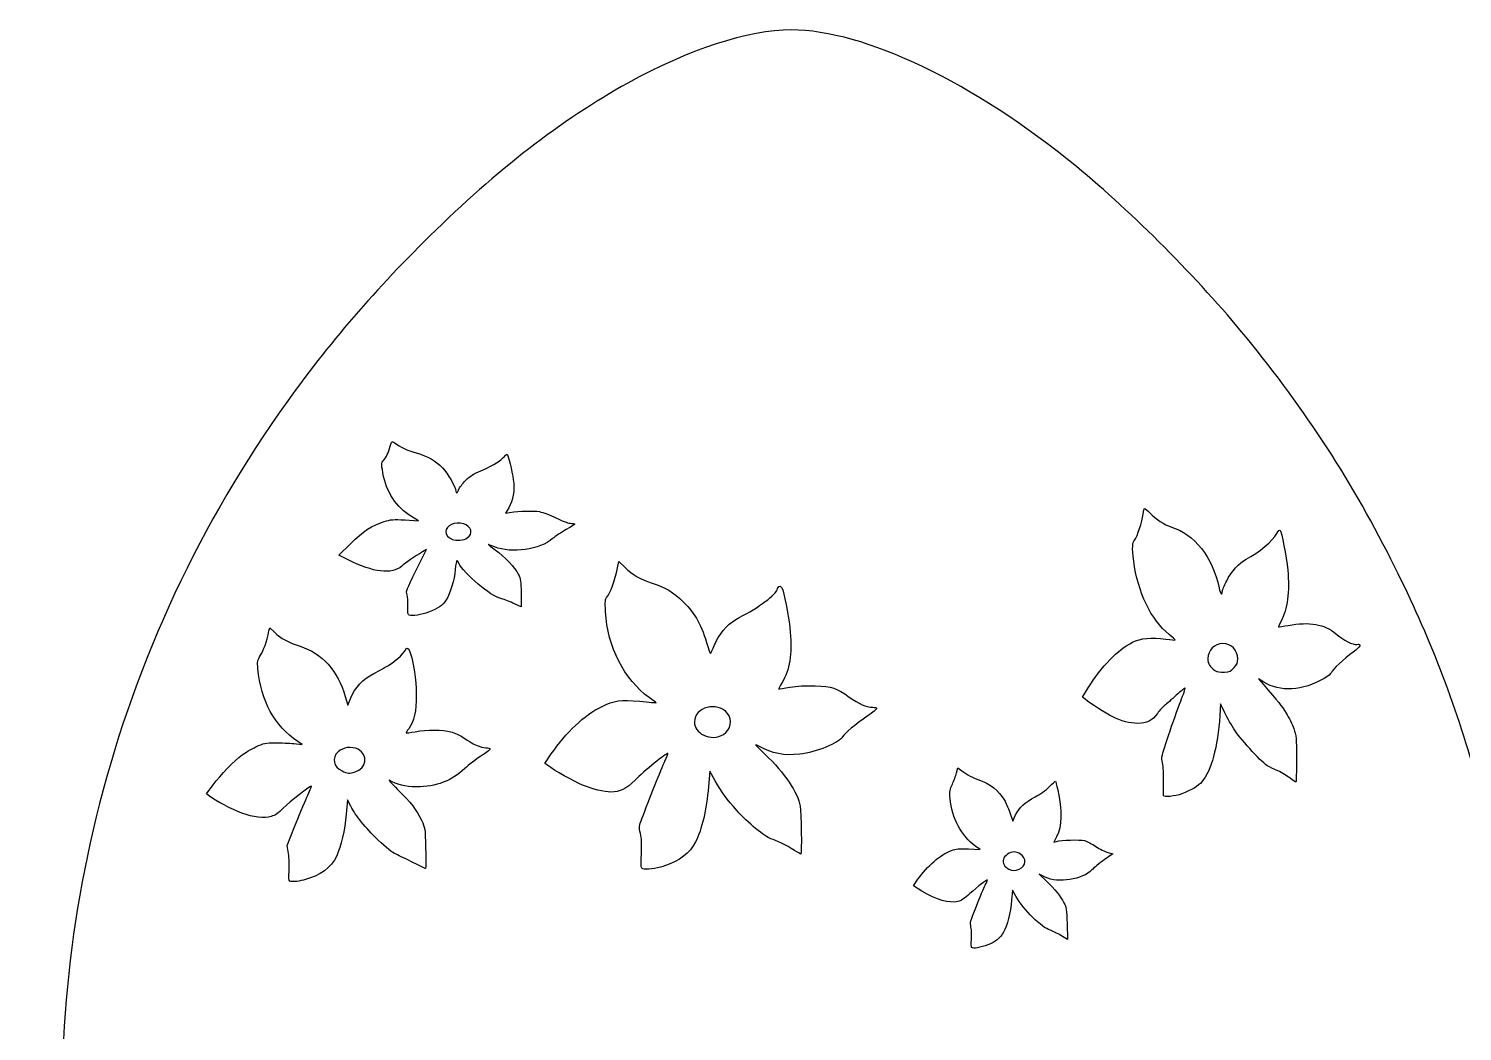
# Model space of a CAD drawing. Header units: centimetres. Extents: x -43.1 to 25.4, y -19.9 to 28.
# Drawn here: x -43.1 to -8.86, y 4.06 to 28.01 of the extents above; entities that cross this region are included whole.
import ezdxf

# ---------------------------------------------------------------- set-up
doc = ezdxf.new("R2010")
doc.units = ezdxf.units.CM
doc.header["$MEASUREMENT"] = 0
doc.layers.add('Layer 1', color=7, linetype='Continuous')

msp = doc.modelspace()

# ---------------------------------------------------------------- linework, layer by layer
at = {"layer": 'Layer 1'}
for points, knots in [([(7.08911, -19.66705), (2.8457, -19.42613), (-0.95817, -17.45584), (-3.9761, -13.93558), (-3.9761, -13.93558), (-5.92387, -11.6636), (-7.50894, -8.63898), (-8.43037, -5.43601), (-8.43037, -5.43601), (-8.43037, -5.43601), (-8.48713, -5.23872), (-8.48713, -5.23872), (-8.48713, -5.23872), (-8.48713, -5.23872), (-8.61523, -5.66091), (-8.61523, -5.66091), (-8.61523, -5.66091), (-10.51539, -11.92324), (-14.44688, -16.63061), (-19.4185, -18.59619), (-19.4185, -18.59619), (-21.88584, -19.57168), (-24.53522, -19.86531), (-27.19341, -19.4579), (-27.19341, -19.4579), (-32.20729, -18.68942), (-36.59429, -15.29874), (-39.36333, -10.05185), (-39.36333, -10.05185), (-42.32436, -4.44115), (-43.10168, 2.59199), (-41.48923, 9.18335), (-41.48923, 9.18335), (-40.64339, 12.64098), (-39.14508, 15.94975), (-37.11976, 18.83258), (-37.11976, 18.83258), (-36.03266, 20.37995), (-34.94819, 21.65422), (-33.52098, 23.0612), (-33.52098, 23.0612), (-31.91789, 24.64156), (-30.39654, 25.81563), (-28.79115, 26.71136), (-28.79115, 26.71136), (-27.35702, 27.51153), (-25.91154, 27.982), (-24.88721, 27.982), (-24.88721, 27.982), (-23.14766, 27.982), (-20.50739, 26.7162), (-18.0764, 24.71677), (-18.0764, 24.71677), (-16.73052, 23.6098), (-15.17306, 22.04372), (-14.02367, 20.64155), (-14.02367, 20.64155), (-12.60132, 18.90643), (-11.47307, 17.16282), (-10.47001, 15.14971), (-10.47001, 15.14971), (-9.64456, 13.49305), (-9.04891, 11.95337), (-8.5201, 10.1094), (-8.5201, 10.1094), (-8.49506, 10.02208), (-8.47038, 9.96255), (-8.46525, 9.9771), (-8.46525, 9.9771), (-8.46013, 9.99166), (-8.40777, 10.17025), (-8.34889, 10.37398), (-8.34889, 10.37398), (-7.50468, 13.29512), (-6.07832, 16.26467), (-4.31143, 18.77966), (-4.31143, 18.77966), (-3.22433, 20.32703), (-2.13986, 21.60131), (-0.71265, 23.00828), (-0.71265, 23.00828), (1.40369, 25.09461), (3.48643, 26.55541), (5.50161, 27.36687), (5.50161, 27.36687), (6.68699, 27.84418), (7.65037, 28.01166), (8.50123, 27.88832), (8.50123, 27.88832), (10.08163, 27.65924), (11.99608, 26.73765), (13.971, 25.25527), (13.971, 25.25527), (14.89031, 24.56523), (15.63141, 23.92147), (16.55774, 23.00828), (16.55774, 23.00828), (19.04442, 20.55685), (20.84745, 18.08916), (22.33828, 15.09679), (22.33828, 15.09679), (24.08692, 11.58697), (25.04676, 7.9764), (25.31003, 3.91815), (25.31003, 3.91815), (25.38038, 2.83367), (25.34795, 0.94621), (25.23797, -0.2755), (25.23797, -0.2755), (24.65365, -6.76623), (21.86883, -12.571), (17.6487, -16.0948), (17.6487, -16.0948), (14.60683, -18.63478), (10.9136, -19.88417), (7.08911, -19.66705)], [0, 0, 0, 0, 0.03333333, 0.03333333, 0.03333333, 0.03333333, 0.06666667, 0.06666667, 0.06666667, 0.06666667, 0.1, 0.1, 0.1, 0.1, 0.13333333, 0.13333333, 0.13333333, 0.13333333, 0.16666667, 0.16666667, 0.16666667, 0.16666667, 0.2, 0.2, 0.2, 0.2, 0.23333333, 0.23333333, 0.23333333, 0.23333333, 0.26666667, 0.26666667, 0.26666667, 0.26666667, 0.3, 0.3, 0.3, 0.3, 0.33333333, 0.33333333, 0.33333333, 0.33333333, 0.36666667, 0.36666667, 0.36666667, 0.36666667, 0.4, 0.4, 0.4, 0.4, 0.43333333, 0.43333333, 0.43333333, 0.43333333, 0.46666667, 0.46666667, 0.46666667, 0.46666667, 0.5, 0.5, 0.5, 0.5, 0.53333333, 0.53333333, 0.53333333, 0.53333333, 0.56666667, 0.56666667, 0.56666667, 0.56666667, 0.6, 0.6, 0.6, 0.6, 0.63333333, 0.63333333, 0.63333333, 0.63333333, 0.66666667, 0.66666667, 0.66666667, 0.66666667, 0.7, 0.7, 0.7, 0.7, 0.73333333, 0.73333333, 0.73333333, 0.73333333, 0.76666667, 0.76666667, 0.76666667, 0.76666667, 0.8, 0.8, 0.8, 0.8, 0.83333333, 0.83333333, 0.83333333, 0.83333333, 0.86666667, 0.86666667, 0.86666667, 0.86666667, 0.9, 0.9, 0.9, 0.9, 0.93333333, 0.93333333, 0.93333333, 0.93333333, 1, 1, 1, 1]), ([(-33.54844, 14.07619), (-33.32933, 14.15572), (-33.21529, 14.23508), (-33.12898, 14.36811), (-33.12898, 14.36811), (-33.03082, 14.51939), (-32.93355, 14.84686), (-32.91277, 15.09598), (-32.91277, 15.09598), (-32.90303, 15.21285), (-32.88677, 15.30846), (-32.87665, 15.30846), (-32.87665, 15.30846), (-32.86652, 15.30846), (-32.84562, 15.28167), (-32.8302, 15.24893), (-32.8302, 15.24893), (-32.71385, 15.00193), (-32.05126, 14.44285), (-31.82395, 14.39988), (-31.82395, 14.39988), (-31.77637, 14.39089), (-31.64837, 14.34238), (-31.53953, 14.29209), (-31.53953, 14.29209), (-31.53953, 14.29209), (-31.34162, 14.20065), (-31.34162, 14.20065), (-31.34162, 14.20065), (-31.34162, 14.20065), (-31.34162, 14.52446), (-31.34162, 14.52446), (-31.34162, 14.52446), (-31.34162, 14.81789), (-31.34791, 14.86089), (-31.40859, 14.98266), (-31.40859, 14.98266), (-31.48538, 15.13676), (-31.73201, 15.39649), (-31.96339, 15.56694), (-31.96339, 15.56694), (-32.0507, 15.63125), (-32.12613, 15.68773), (-32.13099, 15.69243), (-32.13099, 15.69243), (-32.13587, 15.69714), (-32.06546, 15.67094), (-31.97454, 15.63422), (-31.97454, 15.63422), (-31.56796, 15.46999), (-30.88893, 15.56688), (-30.58748, 15.83213), (-30.58748, 15.83213), (-30.52616, 15.88609), (-30.37959, 15.98334), (-30.26175, 16.04826), (-30.26175, 16.04826), (-30.14392, 16.11318), (-30.05361, 16.17239), (-30.06106, 16.17984), (-30.06106, 16.17984), (-30.0685, 16.18729), (-30.11858, 16.19603), (-30.17233, 16.19926), (-30.17233, 16.19926), (-30.22608, 16.2025), (-30.37721, 16.25954), (-30.50818, 16.32603), (-30.50818, 16.32603), (-30.63915, 16.39251), (-30.81775, 16.45992), (-30.90506, 16.47583), (-30.90506, 16.47583), (-31.05243, 16.50268), (-31.36146, 16.49338), (-31.61394, 16.4545), (-31.61394, 16.4545), (-31.61394, 16.4545), (-31.71428, 16.43905), (-31.71428, 16.43905), (-31.71428, 16.43905), (-31.71428, 16.43905), (-31.63475, 16.56828), (-31.63475, 16.56828), (-31.63475, 16.56828), (-31.52935, 16.73956), (-31.49056, 16.98373), (-31.52731, 17.24453), (-31.52731, 17.24453), (-31.55493, 17.44047), (-31.65546, 17.84846), (-31.67613, 17.84846), (-31.67613, 17.84846), (-31.6823, 17.84846), (-31.72692, 17.80888), (-31.77529, 17.76051), (-31.77529, 17.76051), (-31.87716, 17.65864), (-32.06328, 17.55124), (-32.35467, 17.42617), (-32.35467, 17.42617), (-32.51438, 17.35762), (-32.59027, 17.3054), (-32.69205, 17.19404), (-32.69205, 17.19404), (-32.76428, 17.11501), (-32.8306, 17.02157), (-32.83943, 16.98638), (-32.83943, 16.98638), (-32.85757, 16.91411), (-32.90266, 16.89953), (-32.90266, 16.96594), (-32.90266, 16.96594), (-32.90266, 17.06245), (-33.09076, 17.39441), (-33.2196, 17.5253), (-33.2196, 17.5253), (-33.39781, 17.70635), (-33.54913, 17.79138), (-33.84636, 17.87751), (-33.84636, 17.87751), (-34.0682, 17.9418), (-34.20962, 18.00873), (-34.37406, 18.12727), (-34.37406, 18.12727), (-34.42797, 18.16614), (-34.43112, 18.16314), (-34.46416, 18.04108), (-34.46416, 18.04108), (-34.50666, 17.88409), (-34.55981, 17.77328), (-34.62883, 17.69774), (-34.62883, 17.69774), (-34.68027, 17.64144), (-34.68068, 17.6322), (-34.64194, 17.40243), (-34.64194, 17.40243), (-34.56616, 16.95299), (-34.31639, 16.57232), (-33.95755, 16.35938), (-33.95755, 16.35938), (-33.95755, 16.35938), (-33.78902, 16.25937), (-33.78902, 16.25937), (-33.78902, 16.25937), (-33.78902, 16.25937), (-34.10927, 16.27715), (-34.10927, 16.27715), (-34.10927, 16.27715), (-34.39163, 16.29282), (-34.4511, 16.28832), (-34.61197, 16.2391), (-34.61197, 16.2391), (-34.89529, 16.15243), (-35.11036, 16.01077), (-35.4162, 15.70939), (-35.4162, 15.70939), (-35.4162, 15.70939), (-35.69402, 15.43563), (-35.69402, 15.43563), (-35.69402, 15.43563), (-35.69402, 15.43563), (-35.46912, 15.32261), (-35.46912, 15.32261), (-35.46912, 15.32261), (-34.87243, 15.02275), (-34.42679, 14.9705), (-34.19216, 15.17289), (-34.19216, 15.17289), (-34.10695, 15.24639), (-33.87633, 15.40463), (-33.69278, 15.51553), (-33.69278, 15.51553), (-33.69278, 15.51553), (-33.59654, 15.57368), (-33.59654, 15.57368), (-33.59654, 15.57368), (-33.59654, 15.57368), (-33.84534, 15.07583), (-33.84534, 15.07583), (-33.84534, 15.07583), (-34.07938, 14.60754), (-34.09239, 14.57293), (-34.06441, 14.49267), (-34.06441, 14.49267), (-34.04805, 14.44575), (-34.03914, 14.31874), (-34.04461, 14.21043), (-34.04461, 14.21043), (-34.05264, 14.05139), (-34.04683, 14.01118), (-34.01439, 14.00135), (-34.01439, 14.00135), (-33.93966, 13.97871), (-33.71963, 14.01405), (-33.54844, 14.07619)], [0, 0, 0, 0, 0.02, 0.02, 0.02, 0.02, 0.04, 0.04, 0.04, 0.04, 0.06, 0.06, 0.06, 0.06, 0.08, 0.08, 0.08, 0.08, 0.1, 0.1, 0.1, 0.1, 0.12, 0.12, 0.12, 0.12, 0.14, 0.14, 0.14, 0.14, 0.16, 0.16, 0.16, 0.16, 0.18, 0.18, 0.18, 0.18, 0.2, 0.2, 0.2, 0.2, 0.22, 0.22, 0.22, 0.22, 0.24, 0.24, 0.24, 0.24, 0.26, 0.26, 0.26, 0.26, 0.28, 0.28, 0.28, 0.28, 0.3, 0.3, 0.3, 0.3, 0.32, 0.32, 0.32, 0.32, 0.34, 0.34, 0.34, 0.34, 0.36, 0.36, 0.36, 0.36, 0.38, 0.38, 0.38, 0.38, 0.4, 0.4, 0.4, 0.4, 0.42, 0.42, 0.42, 0.42, 0.44, 0.44, 0.44, 0.44, 0.46, 0.46, 0.46, 0.46, 0.48, 0.48, 0.48, 0.48, 0.5, 0.5, 0.5, 0.5, 0.52, 0.52, 0.52, 0.52, 0.54, 0.54, 0.54, 0.54, 0.56, 0.56, 0.56, 0.56, 0.58, 0.58, 0.58, 0.58, 0.6, 0.6, 0.6, 0.6, 0.62, 0.62, 0.62, 0.62, 0.64, 0.64, 0.64, 0.64, 0.66, 0.66, 0.66, 0.66, 0.68, 0.68, 0.68, 0.68, 0.7, 0.7, 0.7, 0.7, 0.72, 0.72, 0.72, 0.72, 0.74, 0.74, 0.74, 0.74, 0.76, 0.76, 0.76, 0.76, 0.78, 0.78, 0.78, 0.78, 0.8, 0.8, 0.8, 0.8, 0.82, 0.82, 0.82, 0.82, 0.84, 0.84, 0.84, 0.84, 0.86, 0.86, 0.86, 0.86, 0.88, 0.88, 0.88, 0.88, 0.9, 0.9, 0.9, 0.9, 0.92, 0.92, 0.92, 0.92, 0.94, 0.94, 0.94, 0.94, 0.96, 0.96, 0.96, 0.96, 1, 1, 1, 1]), ([(-15.56017, 9.73767), (-15.33382, 9.82286), (-15.16598, 9.92298), (-15.08183, 10.02298), (-15.08183, 10.02298), (-14.85576, 10.29165), (-14.70486, 10.84733), (-14.65243, 11.60429), (-14.65243, 11.60429), (-14.65243, 11.60429), (-14.63318, 11.8821), (-14.63318, 11.8821), (-14.63318, 11.8821), (-14.63318, 11.8821), (-14.53244, 11.67109), (-14.53244, 11.67109), (-14.53244, 11.67109), (-14.47703, 11.55503), (-14.36598, 11.36132), (-14.28566, 11.24061), (-14.28566, 11.24061), (-14.13202, 11.0097), (-13.61093, 10.44619), (-13.50479, 10.39617), (-13.50479, 10.39617), (-13.47056, 10.38004), (-13.36426, 10.33003), (-13.26856, 10.28503), (-13.26856, 10.28503), (-13.17287, 10.24003), (-13.03964, 10.16127), (-12.9725, 10.11), (-12.9725, 10.11), (-12.90535, 10.05874), (-12.84375, 10.01679), (-12.83561, 10.01679), (-12.83561, 10.01679), (-12.82746, 10.01679), (-12.82104, 10.26385), (-12.82135, 10.5658), (-12.82135, 10.5658), (-12.82187, 11.07633), (-12.82634, 11.12738), (-12.88517, 11.29407), (-12.88517, 11.29407), (-12.91997, 11.39267), (-13.00207, 11.55935), (-13.06762, 11.66449), (-13.06762, 11.66449), (-13.17536, 11.83729), (-13.25491, 11.93699), (-13.61762, 12.35383), (-13.61762, 12.35383), (-13.61762, 12.35383), (-13.7288, 12.48159), (-13.7288, 12.48159), (-13.7288, 12.48159), (-13.7288, 12.48159), (-13.60457, 12.40281), (-13.60457, 12.40281), (-13.60457, 12.40281), (-13.22335, 12.16105), (-12.66609, 12.19574), (-12.15925, 12.49279), (-12.15925, 12.49279), (-12.07385, 12.54284), (-11.99673, 12.60661), (-11.98788, 12.6345), (-11.98788, 12.6345), (-11.96725, 12.69949), (-11.6928, 12.95637), (-11.46635, 13.12264), (-11.46635, 13.12264), (-11.29159, 13.25096), (-11.2551, 13.32775), (-11.38024, 13.30383), (-11.38024, 13.30383), (-11.46781, 13.28709), (-11.69666, 13.4059), (-11.88725, 13.56707), (-11.88725, 13.56707), (-12.15252, 13.79137), (-12.50965, 13.85231), (-13.01923, 13.76024), (-13.01923, 13.76024), (-13.13564, 13.73921), (-13.23868, 13.72177), (-13.24819, 13.72148), (-13.24819, 13.72148), (-13.25771, 13.72119), (-13.23145, 13.7838), (-13.18985, 13.86061), (-13.18985, 13.86061), (-13.03489, 14.14672), (-12.98056, 14.56329), (-13.03141, 15.07546), (-13.03141, 15.07546), (-13.066, 15.42387), (-13.17421, 15.98996), (-13.21378, 16.02954), (-13.21378, 16.02954), (-13.23088, 16.04663), (-13.2579, 16.02018), (-13.29239, 15.95257), (-13.29239, 15.95257), (-13.37956, 15.7817), (-13.71818, 15.49875), (-14.02464, 15.3407), (-14.02464, 15.3407), (-14.19455, 15.25307), (-14.37361, 15.05373), (-14.48837, 14.82444), (-14.48837, 14.82444), (-14.54619, 14.70893), (-14.5935, 14.59268), (-14.5935, 14.56612), (-14.5935, 14.56612), (-14.5935, 14.45211), (-14.63911, 14.50415), (-14.66992, 14.65331), (-14.66992, 14.65331), (-14.82154, 15.38737), (-15.26034, 15.94454), (-15.81934, 16.11277), (-15.81934, 16.11277), (-15.96423, 16.15637), (-16.1868, 16.30234), (-16.32527, 16.44457), (-16.32527, 16.44457), (-16.3828, 16.50366), (-16.43782, 16.552), (-16.44754, 16.552), (-16.44754, 16.552), (-16.45726, 16.552), (-16.47327, 16.49129), (-16.48312, 16.41709), (-16.48312, 16.41709), (-16.50822, 16.22789), (-16.62073, 15.88401), (-16.68375, 15.8039), (-16.68375, 15.8039), (-16.74481, 15.72627), (-16.74901, 15.63604), (-16.70741, 15.29523), (-16.70741, 15.29523), (-16.6176, 14.5595), (-16.2942, 13.88713), (-15.86488, 13.54359), (-15.86488, 13.54359), (-15.77853, 13.47449), (-15.71116, 13.41469), (-15.71516, 13.41069), (-15.71516, 13.41069), (-15.71916, 13.40668), (-15.82154, 13.41675), (-15.94267, 13.43305), (-15.94267, 13.43305), (-16.28704, 13.47939), (-16.54208, 13.45487), (-16.74152, 13.35624), (-16.74152, 13.35624), (-17.07987, 13.18892), (-17.4834, 12.77226), (-17.7954, 12.26808), (-17.7954, 12.26808), (-17.7954, 12.26808), (-17.93313, 12.04552), (-17.93313, 12.04552), (-17.93313, 12.04552), (-17.93313, 12.04552), (-17.87066, 11.99619), (-17.87066, 11.99619), (-17.87066, 11.99619), (-17.73093, 11.88586), (-17.37504, 11.65811), (-17.2261, 11.58371), (-17.2261, 11.58371), (-17.00111, 11.47132), (-16.80617, 11.41908), (-16.6117, 11.41908), (-16.6117, 11.41908), (-16.39483, 11.41908), (-16.26982, 11.48214), (-16.14229, 11.65587), (-16.14229, 11.65587), (-16.08863, 11.72897), (-16.01123, 11.81573), (-15.97029, 11.84867), (-15.97029, 11.84867), (-15.92935, 11.88161), (-15.80495, 11.99064), (-15.69385, 12.09095), (-15.69385, 12.09095), (-15.58275, 12.19126), (-15.48649, 12.26798), (-15.47994, 12.26143), (-15.47994, 12.26143), (-15.47339, 12.25488), (-15.52186, 12.11327), (-15.58767, 11.94675), (-15.58767, 11.94675), (-15.65347, 11.78023), (-15.78471, 11.41354), (-15.87931, 11.13189), (-15.87931, 11.13189), (-16.04913, 10.62631), (-16.05092, 10.61795), (-16.02088, 10.47324), (-16.02088, 10.47324), (-16.00415, 10.39263), (-15.9932, 10.18849), (-15.99656, 10.0196), (-15.99656, 10.0196), (-15.99991, 9.8507), (-16.00111, 9.70359), (-15.99922, 9.69268), (-15.99922, 9.69268), (-15.99161, 9.64867), (-15.72366, 9.67613), (-15.56017, 9.73767)], [0, 0, 0, 0, 0.01785714, 0.01785714, 0.01785714, 0.01785714, 0.03571429, 0.03571429, 0.03571429, 0.03571429, 0.05357143, 0.05357143, 0.05357143, 0.05357143, 0.07142857, 0.07142857, 0.07142857, 0.07142857, 0.08928571, 0.08928571, 0.08928571, 0.08928571, 0.10714286, 0.10714286, 0.10714286, 0.10714286, 0.125, 0.125, 0.125, 0.125, 0.14285714, 0.14285714, 0.14285714, 0.14285714, 0.16071429, 0.16071429, 0.16071429, 0.16071429, 0.17857143, 0.17857143, 0.17857143, 0.17857143, 0.19642857, 0.19642857, 0.19642857, 0.19642857, 0.21428571, 0.21428571, 0.21428571, 0.21428571, 0.23214286, 0.23214286, 0.23214286, 0.23214286, 0.25, 0.25, 0.25, 0.25, 0.26785714, 0.26785714, 0.26785714, 0.26785714, 0.28571429, 0.28571429, 0.28571429, 0.28571429, 0.30357143, 0.30357143, 0.30357143, 0.30357143, 0.32142857, 0.32142857, 0.32142857, 0.32142857, 0.33928571, 0.33928571, 0.33928571, 0.33928571, 0.35714286, 0.35714286, 0.35714286, 0.35714286, 0.375, 0.375, 0.375, 0.375, 0.39285714, 0.39285714, 0.39285714, 0.39285714, 0.41071429, 0.41071429, 0.41071429, 0.41071429, 0.42857143, 0.42857143, 0.42857143, 0.42857143, 0.44642857, 0.44642857, 0.44642857, 0.44642857, 0.46428571, 0.46428571, 0.46428571, 0.46428571, 0.48214286, 0.48214286, 0.48214286, 0.48214286, 0.5, 0.5, 0.5, 0.5, 0.51785714, 0.51785714, 0.51785714, 0.51785714, 0.53571429, 0.53571429, 0.53571429, 0.53571429, 0.55357143, 0.55357143, 0.55357143, 0.55357143, 0.57142857, 0.57142857, 0.57142857, 0.57142857, 0.58928571, 0.58928571, 0.58928571, 0.58928571, 0.60714286, 0.60714286, 0.60714286, 0.60714286, 0.625, 0.625, 0.625, 0.625, 0.64285714, 0.64285714, 0.64285714, 0.64285714, 0.66071429, 0.66071429, 0.66071429, 0.66071429, 0.67857143, 0.67857143, 0.67857143, 0.67857143, 0.69642857, 0.69642857, 0.69642857, 0.69642857, 0.71428571, 0.71428571, 0.71428571, 0.71428571, 0.73214286, 0.73214286, 0.73214286, 0.73214286, 0.75, 0.75, 0.75, 0.75, 0.76785714, 0.76785714, 0.76785714, 0.76785714, 0.78571429, 0.78571429, 0.78571429, 0.78571429, 0.80357143, 0.80357143, 0.80357143, 0.80357143, 0.82142857, 0.82142857, 0.82142857, 0.82142857, 0.83928571, 0.83928571, 0.83928571, 0.83928571, 0.85714286, 0.85714286, 0.85714286, 0.85714286, 0.875, 0.875, 0.875, 0.875, 0.89285714, 0.89285714, 0.89285714, 0.89285714, 0.91071429, 0.91071429, 0.91071429, 0.91071429, 0.92857143, 0.92857143, 0.92857143, 0.92857143, 0.94642857, 0.94642857, 0.94642857, 0.94642857, 0.96428571, 0.96428571, 0.96428571, 0.96428571, 1, 1, 1, 1]), ([(-32.98149, 15.81282), (-33.08697, 15.85718), (-33.14079, 15.91994), (-33.14079, 15.99856), (-33.14079, 15.99856), (-33.14079, 16.14439), (-32.91328, 16.24338), (-32.71479, 16.18391), (-32.71479, 16.18391), (-32.52724, 16.12772), (-32.47857, 15.94427), (-32.62565, 15.8479), (-32.62565, 15.8479), (-32.70744, 15.7943), (-32.89379, 15.77594), (-32.98149, 15.81282)], [0, 0, 0, 0, 0.2, 0.2, 0.2, 0.2, 0.4, 0.4, 0.4, 0.4, 0.6, 0.6, 0.6, 0.6, 1, 1, 1, 1]), ([(-27.95495, 8.00137), (-27.53645, 8.14601), (-27.31395, 8.3137), (-27.1734, 8.59038), (-27.1734, 8.59038), (-27.02092, 8.89054), (-26.91331, 9.35107), (-26.86448, 9.91235), (-26.86448, 9.91235), (-26.86448, 9.91235), (-26.83286, 10.27576), (-26.83286, 10.27576), (-26.83286, 10.27576), (-26.83286, 10.27576), (-26.70604, 10.04953), (-26.70604, 10.04953), (-26.70604, 10.04953), (-26.55839, 9.78613), (-26.42554, 9.60343), (-26.18409, 9.3317), (-26.18409, 9.3317), (-25.94259, 9.05993), (-25.50711, 8.70039), (-25.37594, 8.6645), (-25.37594, 8.6645), (-25.25023, 8.63009), (-25.00468, 8.50873), (-24.81251, 8.38603), (-24.81251, 8.38603), (-24.73583, 8.33706), (-24.66737, 8.297), (-24.66038, 8.297), (-24.66038, 8.297), (-24.63598, 8.297), (-24.64788, 9.29634), (-24.67396, 9.43771), (-24.67396, 9.43771), (-24.7378, 9.78377), (-25.03253, 10.21895), (-25.51983, 10.68667), (-25.51983, 10.68667), (-25.78257, 10.93886), (-25.78601, 10.94364), (-25.64845, 10.86601), (-25.64845, 10.86601), (-25.35205, 10.69873), (-25.05809, 10.64266), (-24.68735, 10.68266), (-24.68735, 10.68266), (-24.29552, 10.72494), (-23.75026, 10.94628), (-23.66052, 11.09949), (-23.66052, 11.09949), (-23.60821, 11.18878), (-23.37374, 11.38401), (-23.05355, 11.60486), (-23.05355, 11.60486), (-22.94077, 11.68265), (-22.8485, 11.75927), (-22.8485, 11.77511), (-22.8485, 11.77511), (-22.8485, 11.79096), (-22.89327, 11.80393), (-22.948, 11.80393), (-22.948, 11.80393), (-23.09586, 11.80393), (-23.27488, 11.88243), (-23.50392, 12.04769), (-23.50392, 12.04769), (-23.80594, 12.26561), (-23.90792, 12.29869), (-24.32116, 12.31278), (-24.32116, 12.31278), (-24.56868, 12.32122), (-24.74175, 12.31232), (-24.91975, 12.28197), (-24.91975, 12.28197), (-25.05748, 12.2585), (-25.17674, 12.23929), (-25.18479, 12.23929), (-25.18479, 12.23929), (-25.19284, 12.23929), (-25.1582, 12.30775), (-25.10782, 12.39143), (-25.10782, 12.39143), (-24.92828, 12.68956), (-24.86423, 13.08207), (-24.91088, 13.59812), (-24.91088, 13.59812), (-24.93666, 13.88331), (-25.0245, 14.37367), (-25.09167, 14.60731), (-25.09167, 14.60731), (-25.12046, 14.70745), (-25.19115, 14.72544), (-25.21304, 14.6382), (-25.21304, 14.6382), (-25.24936, 14.49348), (-25.66508, 14.18208), (-26.13541, 13.94728), (-26.13541, 13.94728), (-26.35002, 13.84014), (-26.55875, 13.62281), (-26.68032, 13.37991), (-26.68032, 13.37991), (-26.73581, 13.26904), (-26.79004, 13.14861), (-26.80081, 13.1123), (-26.80081, 13.1123), (-26.81737, 13.05648), (-26.82985, 13.07901), (-26.8815, 13.25794), (-26.8815, 13.25794), (-27.02752, 13.76374), (-27.17308, 14.02891), (-27.46315, 14.31751), (-27.46315, 14.31751), (-27.69676, 14.54994), (-27.91461, 14.68045), (-28.23026, 14.77709), (-28.23026, 14.77709), (-28.47213, 14.85114), (-28.67588, 14.96992), (-28.85889, 15.14354), (-28.85889, 15.14354), (-28.85889, 15.14354), (-29.00876, 15.28574), (-29.00876, 15.28574), (-29.00876, 15.28574), (-29.00876, 15.28574), (-29.03908, 15.13173), (-29.03908, 15.13173), (-29.03908, 15.13173), (-29.09918, 14.82644), (-29.20767, 14.53219), (-29.29823, 14.4289), (-29.29823, 14.4289), (-29.33152, 14.39092), (-29.33593, 14.33014), (-29.32318, 14.08494), (-29.32318, 14.08494), (-29.27994, 13.25313), (-28.87727, 12.46201), (-28.28032, 12.03604), (-28.28032, 12.03604), (-28.18868, 11.97065), (-28.1137, 11.91515), (-28.1137, 11.91271), (-28.1137, 11.91271), (-28.1137, 11.91026), (-28.28881, 11.92509), (-28.50282, 11.94565), (-28.50282, 11.94565), (-28.96928, 11.99047), (-29.10752, 11.97109), (-29.42339, 11.81661), (-29.42339, 11.81661), (-29.82585, 11.61978), (-30.27173, 11.19876), (-30.61872, 10.68795), (-30.61872, 10.68795), (-30.61872, 10.68795), (-30.77169, 10.46275), (-30.77169, 10.46275), (-30.77169, 10.46275), (-30.77169, 10.46275), (-30.70608, 10.41281), (-30.70608, 10.41281), (-30.70608, 10.41281), (-30.55131, 10.295), (-30.07863, 10.03068), (-29.87228, 9.94655), (-29.87228, 9.94655), (-29.63499, 9.84981), (-29.35283, 9.77989), (-29.19668, 9.77913), (-29.19668, 9.77913), (-28.97988, 9.77807), (-28.83424, 9.8502), (-28.61967, 10.0649), (-28.61967, 10.0649), (-28.41679, 10.26791), (-27.85686, 10.72127), (-27.83546, 10.69987), (-27.83546, 10.69987), (-27.82923, 10.69364), (-27.86041, 10.61187), (-27.90472, 10.51816), (-27.90472, 10.51816), (-27.98527, 10.34784), (-28.30407, 9.5541), (-28.45047, 9.15938), (-28.45047, 9.15938), (-28.52651, 8.95434), (-28.5273, 8.94702), (-28.48995, 8.78897), (-28.48995, 8.78897), (-28.4624, 8.67231), (-28.45577, 8.53489), (-28.466, 8.29194), (-28.466, 8.29194), (-28.47856, 7.99332), (-28.47523, 7.95469), (-28.43582, 7.9429), (-28.43582, 7.9429), (-28.35655, 7.91918), (-28.10389, 7.9499), (-27.95495, 8.00137)], [0, 0, 0, 0, 0.01886792, 0.01886792, 0.01886792, 0.01886792, 0.03773585, 0.03773585, 0.03773585, 0.03773585, 0.05660377, 0.05660377, 0.05660377, 0.05660377, 0.0754717, 0.0754717, 0.0754717, 0.0754717, 0.09433962, 0.09433962, 0.09433962, 0.09433962, 0.11320755, 0.11320755, 0.11320755, 0.11320755, 0.13207547, 0.13207547, 0.13207547, 0.13207547, 0.1509434, 0.1509434, 0.1509434, 0.1509434, 0.16981132, 0.16981132, 0.16981132, 0.16981132, 0.18867925, 0.18867925, 0.18867925, 0.18867925, 0.20754717, 0.20754717, 0.20754717, 0.20754717, 0.22641509, 0.22641509, 0.22641509, 0.22641509, 0.24528302, 0.24528302, 0.24528302, 0.24528302, 0.26415094, 0.26415094, 0.26415094, 0.26415094, 0.28301887, 0.28301887, 0.28301887, 0.28301887, 0.30188679, 0.30188679, 0.30188679, 0.30188679, 0.32075472, 0.32075472, 0.32075472, 0.32075472, 0.33962264, 0.33962264, 0.33962264, 0.33962264, 0.35849057, 0.35849057, 0.35849057, 0.35849057, 0.37735849, 0.37735849, 0.37735849, 0.37735849, 0.39622642, 0.39622642, 0.39622642, 0.39622642, 0.41509434, 0.41509434, 0.41509434, 0.41509434, 0.43396226, 0.43396226, 0.43396226, 0.43396226, 0.45283019, 0.45283019, 0.45283019, 0.45283019, 0.47169811, 0.47169811, 0.47169811, 0.47169811, 0.49056604, 0.49056604, 0.49056604, 0.49056604, 0.50943396, 0.50943396, 0.50943396, 0.50943396, 0.52830189, 0.52830189, 0.52830189, 0.52830189, 0.54716981, 0.54716981, 0.54716981, 0.54716981, 0.56603774, 0.56603774, 0.56603774, 0.56603774, 0.58490566, 0.58490566, 0.58490566, 0.58490566, 0.60377358, 0.60377358, 0.60377358, 0.60377358, 0.62264151, 0.62264151, 0.62264151, 0.62264151, 0.64150943, 0.64150943, 0.64150943, 0.64150943, 0.66037736, 0.66037736, 0.66037736, 0.66037736, 0.67924528, 0.67924528, 0.67924528, 0.67924528, 0.69811321, 0.69811321, 0.69811321, 0.69811321, 0.71698113, 0.71698113, 0.71698113, 0.71698113, 0.73584906, 0.73584906, 0.73584906, 0.73584906, 0.75471698, 0.75471698, 0.75471698, 0.75471698, 0.77358491, 0.77358491, 0.77358491, 0.77358491, 0.79245283, 0.79245283, 0.79245283, 0.79245283, 0.81132075, 0.81132075, 0.81132075, 0.81132075, 0.83018868, 0.83018868, 0.83018868, 0.83018868, 0.8490566, 0.8490566, 0.8490566, 0.8490566, 0.86792453, 0.86792453, 0.86792453, 0.86792453, 0.88679245, 0.88679245, 0.88679245, 0.88679245, 0.90566038, 0.90566038, 0.90566038, 0.90566038, 0.9245283, 0.9245283, 0.9245283, 0.9245283, 0.94339623, 0.94339623, 0.94339623, 0.94339623, 0.96226415, 0.96226415, 0.96226415, 0.96226415, 1, 1, 1, 1]), ([(-36.53963, 7.67642), (-36.13093, 7.78237), (-35.87572, 7.96858), (-35.74356, 8.25726), (-35.74356, 8.25726), (-35.64377, 8.47522), (-35.55293, 8.87302), (-35.51708, 9.24905), (-35.51708, 9.24905), (-35.51708, 9.24905), (-35.48457, 9.59013), (-35.48457, 9.59013), (-35.48457, 9.59013), (-35.48457, 9.59013), (-35.40831, 9.43966), (-35.40831, 9.43966), (-35.40831, 9.43966), (-35.29032, 9.20684), (-35.06868, 8.93326), (-34.75294, 8.63071), (-34.75294, 8.63071), (-34.56401, 8.44967), (-34.41753, 8.33303), (-34.32832, 8.29259), (-34.32832, 8.29259), (-34.25342, 8.25864), (-34.06712, 8.16835), (-33.91433, 8.09195), (-33.91433, 8.09195), (-33.76154, 8.01555), (-33.63084, 7.95304), (-33.62388, 7.95304), (-33.62388, 7.95304), (-33.61693, 7.95304), (-33.61574, 8.17033), (-33.62124, 8.43591), (-33.62124, 8.43591), (-33.63122, 8.9176), (-33.63145, 8.91922), (-33.71827, 9.1036), (-33.71827, 9.1036), (-33.83558, 9.35274), (-33.97295, 9.53048), (-34.28984, 9.84316), (-34.28984, 9.84316), (-34.4364, 9.98777), (-34.52654, 10.08783), (-34.49016, 10.06552), (-34.49016, 10.06552), (-34.30516, 9.95209), (-34.10954, 9.90307), (-33.84193, 9.90311), (-33.84193, 9.90311), (-33.37119, 9.90317), (-32.98861, 10.04743), (-32.68759, 10.33837), (-32.68759, 10.33837), (-32.59205, 10.43071), (-32.41735, 10.5658), (-32.29937, 10.63856), (-32.29937, 10.63856), (-32.18139, 10.71132), (-32.08432, 10.78574), (-32.08366, 10.80393), (-32.08366, 10.80393), (-32.0829, 10.82468), (-32.11943, 10.8371), (-32.18167, 10.83726), (-32.18167, 10.83726), (-32.30053, 10.83757), (-32.50025, 10.92666), (-32.70958, 11.07274), (-32.70958, 11.07274), (-32.79823, 11.13461), (-32.92953, 11.19679), (-33.02067, 11.22006), (-33.02067, 11.22006), (-33.21652, 11.27008), (-33.58948, 11.27047), (-33.86742, 11.22095), (-33.86742, 11.22095), (-33.98329, 11.2003), (-34.08138, 11.18669), (-34.08539, 11.19069), (-34.08539, 11.19069), (-34.08939, 11.1947), (-34.06251, 11.2388), (-34.02565, 11.28869), (-34.02565, 11.28869), (-33.89786, 11.46166), (-33.84171, 11.71031), (-33.84387, 12.09377), (-33.84387, 12.09377), (-33.84642, 12.54756), (-33.9741, 13.21825), (-34.05794, 13.21825), (-34.05794, 13.21825), (-34.07738, 13.21825), (-34.09329, 13.20608), (-34.09329, 13.1912), (-34.09329, 13.1912), (-34.09329, 13.13809), (-34.31339, 12.92663), (-34.47315, 12.82626), (-34.47315, 12.82626), (-34.56254, 12.77009), (-34.73434, 12.67303), (-34.85492, 12.61056), (-34.85492, 12.61056), (-35.12478, 12.47076), (-35.30471, 12.28106), (-35.40914, 12.02623), (-35.40914, 12.02623), (-35.40914, 12.02623), (-35.48115, 11.85053), (-35.48115, 11.85053), (-35.48115, 11.85053), (-35.48115, 11.85053), (-35.54252, 12.06309), (-35.54252, 12.06309), (-35.54252, 12.06309), (-35.7198, 12.67715), (-36.09482, 13.09371), (-36.62006, 13.25998), (-36.62006, 13.25998), (-36.88285, 13.34317), (-37.08927, 13.45602), (-37.2337, 13.59545), (-37.2337, 13.59545), (-37.2337, 13.59545), (-37.34464, 13.70255), (-37.34464, 13.70255), (-37.34464, 13.70255), (-37.34464, 13.70255), (-37.36183, 13.62576), (-37.36183, 13.62576), (-37.36183, 13.62576), (-37.42068, 13.36292), (-37.4896, 13.16356), (-37.56169, 13.04758), (-37.56169, 13.04758), (-37.64036, 12.92103), (-37.64345, 12.90581), (-37.62627, 12.72912), (-37.62627, 12.72912), (-37.55019, 11.94654), (-37.23074, 11.36261), (-36.67298, 10.98653), (-36.67298, 10.98653), (-36.67298, 10.98653), (-36.56714, 10.91517), (-36.56714, 10.91517), (-36.56714, 10.91517), (-36.56714, 10.91517), (-36.76558, 10.93561), (-36.76558, 10.93561), (-36.76558, 10.93561), (-36.87472, 10.94686), (-37.07717, 10.9558), (-37.21546, 10.95548), (-37.21546, 10.95548), (-37.45058, 10.95494), (-37.48044, 10.94848), (-37.67553, 10.85583), (-37.67553, 10.85583), (-37.79027, 10.80134), (-37.93906, 10.71624), (-38.00617, 10.66672), (-38.00617, 10.66672), (-38.18674, 10.53349), (-38.51657, 10.19143), (-38.69664, 9.95065), (-38.69664, 9.95065), (-38.69664, 9.95065), (-38.85494, 9.73898), (-38.85494, 9.73898), (-38.85494, 9.73898), (-38.85494, 9.73898), (-38.78323, 9.68029), (-38.78323, 9.68029), (-38.78323, 9.68029), (-38.65819, 9.57797), (-38.23896, 9.35827), (-38.00765, 9.27385), (-38.00765, 9.27385), (-37.74293, 9.17724), (-37.48037, 9.14832), (-37.30748, 9.19672), (-37.30748, 9.19672), (-37.21852, 9.22163), (-37.14161, 9.27432), (-37.02195, 9.39231), (-37.02195, 9.39231), (-36.86447, 9.54761), (-36.36524, 9.93952), (-36.34628, 9.92275), (-36.34628, 9.92275), (-36.34122, 9.91827), (-36.39047, 9.7977), (-36.45573, 9.65481), (-36.45573, 9.65481), (-36.521, 9.51193), (-36.65457, 9.19416), (-36.75256, 8.94867), (-36.75256, 8.94867), (-36.75256, 8.94867), (-36.93073, 8.50231), (-36.93073, 8.50231), (-36.93073, 8.50231), (-36.93073, 8.50231), (-36.8974, 8.30747), (-36.8974, 8.30747), (-36.8974, 8.30747), (-36.87621, 8.18359), (-36.87065, 8.03149), (-36.88214, 7.8899), (-36.88214, 7.8899), (-36.89601, 7.71898), (-36.89225, 7.664), (-36.86597, 7.65345), (-36.86597, 7.65345), (-36.80247, 7.62799), (-36.69815, 7.63533), (-36.53963, 7.67642)], [0, 0, 0, 0, 0.01754386, 0.01754386, 0.01754386, 0.01754386, 0.03508772, 0.03508772, 0.03508772, 0.03508772, 0.05263158, 0.05263158, 0.05263158, 0.05263158, 0.07017544, 0.07017544, 0.07017544, 0.07017544, 0.0877193, 0.0877193, 0.0877193, 0.0877193, 0.10526316, 0.10526316, 0.10526316, 0.10526316, 0.12280702, 0.12280702, 0.12280702, 0.12280702, 0.14035088, 0.14035088, 0.14035088, 0.14035088, 0.15789474, 0.15789474, 0.15789474, 0.15789474, 0.1754386, 0.1754386, 0.1754386, 0.1754386, 0.19298246, 0.19298246, 0.19298246, 0.19298246, 0.21052632, 0.21052632, 0.21052632, 0.21052632, 0.22807018, 0.22807018, 0.22807018, 0.22807018, 0.24561404, 0.24561404, 0.24561404, 0.24561404, 0.26315789, 0.26315789, 0.26315789, 0.26315789, 0.28070175, 0.28070175, 0.28070175, 0.28070175, 0.29824561, 0.29824561, 0.29824561, 0.29824561, 0.31578947, 0.31578947, 0.31578947, 0.31578947, 0.33333333, 0.33333333, 0.33333333, 0.33333333, 0.35087719, 0.35087719, 0.35087719, 0.35087719, 0.36842105, 0.36842105, 0.36842105, 0.36842105, 0.38596491, 0.38596491, 0.38596491, 0.38596491, 0.40350877, 0.40350877, 0.40350877, 0.40350877, 0.42105263, 0.42105263, 0.42105263, 0.42105263, 0.43859649, 0.43859649, 0.43859649, 0.43859649, 0.45614035, 0.45614035, 0.45614035, 0.45614035, 0.47368421, 0.47368421, 0.47368421, 0.47368421, 0.49122807, 0.49122807, 0.49122807, 0.49122807, 0.50877193, 0.50877193, 0.50877193, 0.50877193, 0.52631579, 0.52631579, 0.52631579, 0.52631579, 0.54385965, 0.54385965, 0.54385965, 0.54385965, 0.56140351, 0.56140351, 0.56140351, 0.56140351, 0.57894737, 0.57894737, 0.57894737, 0.57894737, 0.59649123, 0.59649123, 0.59649123, 0.59649123, 0.61403509, 0.61403509, 0.61403509, 0.61403509, 0.63157895, 0.63157895, 0.63157895, 0.63157895, 0.64912281, 0.64912281, 0.64912281, 0.64912281, 0.66666667, 0.66666667, 0.66666667, 0.66666667, 0.68421053, 0.68421053, 0.68421053, 0.68421053, 0.70175439, 0.70175439, 0.70175439, 0.70175439, 0.71929825, 0.71929825, 0.71929825, 0.71929825, 0.73684211, 0.73684211, 0.73684211, 0.73684211, 0.75438596, 0.75438596, 0.75438596, 0.75438596, 0.77192982, 0.77192982, 0.77192982, 0.77192982, 0.78947368, 0.78947368, 0.78947368, 0.78947368, 0.80701754, 0.80701754, 0.80701754, 0.80701754, 0.8245614, 0.8245614, 0.8245614, 0.8245614, 0.84210526, 0.84210526, 0.84210526, 0.84210526, 0.85964912, 0.85964912, 0.85964912, 0.85964912, 0.87719298, 0.87719298, 0.87719298, 0.87719298, 0.89473684, 0.89473684, 0.89473684, 0.89473684, 0.9122807, 0.9122807, 0.9122807, 0.9122807, 0.92982456, 0.92982456, 0.92982456, 0.92982456, 0.94736842, 0.94736842, 0.94736842, 0.94736842, 0.96491228, 0.96491228, 0.96491228, 0.96491228, 1, 1, 1, 1]), ([(-14.769, 12.68534), (-14.88707, 12.75957), (-14.93747, 12.84365), (-14.93736, 12.96617), (-14.93736, 12.96617), (-14.93717, 13.16832), (-14.78176, 13.32408), (-14.58027, 13.32408), (-14.58027, 13.32408), (-14.37583, 13.32408), (-14.22336, 13.16859), (-14.22318, 12.95989), (-14.22318, 12.95989), (-14.2231, 12.86881), (-14.24009, 12.82849), (-14.31132, 12.75076), (-14.31132, 12.75076), (-14.38802, 12.66708), (-14.41833, 12.65308), (-14.54283, 12.64385), (-14.54283, 12.64385), (-14.65284, 12.63569), (-14.70535, 12.64532), (-14.769, 12.68534)], [0, 0, 0, 0, 0.14285714, 0.14285714, 0.14285714, 0.14285714, 0.28571429, 0.28571429, 0.28571429, 0.28571429, 0.42857143, 0.42857143, 0.42857143, 0.42857143, 0.57142857, 0.57142857, 0.57142857, 0.57142857, 0.71428571, 0.71428571, 0.71428571, 0.71428571, 1, 1, 1, 1]), ([(-26.9744, 11.13417), (-27.12954, 11.21343), (-27.20093, 11.31435), (-27.20074, 11.4541), (-27.20074, 11.4541), (-27.20025, 11.81057), (-26.6586, 11.95122), (-26.41252, 11.65878), (-26.41252, 11.65878), (-26.28332, 11.50523), (-26.32959, 11.26784), (-26.51051, 11.15602), (-26.51051, 11.15602), (-26.6499, 11.06988), (-26.83179, 11.06131), (-26.9744, 11.13417)], [0, 0, 0, 0, 0.2, 0.2, 0.2, 0.2, 0.4, 0.4, 0.4, 0.4, 0.6, 0.6, 0.6, 0.6, 1, 1, 1, 1]), ([(-35.61576, 10.28304), (-35.82199, 10.38321), (-35.86718, 10.59295), (-35.71353, 10.73679), (-35.71353, 10.73679), (-35.59139, 10.85113), (-35.38663, 10.87779), (-35.23455, 10.79915), (-35.23455, 10.79915), (-34.98663, 10.67095), (-35.02973, 10.34213), (-35.30526, 10.25957), (-35.30526, 10.25957), (-35.44359, 10.21813), (-35.48921, 10.22158), (-35.61576, 10.28304)], [0, 0, 0, 0, 0.2, 0.2, 0.2, 0.2, 0.4, 0.4, 0.4, 0.4, 0.6, 0.6, 0.6, 0.6, 1, 1, 1, 1]), ([(-20.19272, 6.12846), (-20.01117, 6.19639), (-19.90557, 6.28162), (-19.81817, 6.43075), (-19.81817, 6.43075), (-19.73218, 6.57748), (-19.6518, 6.90063), (-19.62708, 7.19898), (-19.62708, 7.19898), (-19.62708, 7.19898), (-19.60735, 7.4371), (-19.60735, 7.4371), (-19.60735, 7.4371), (-19.60735, 7.4371), (-19.52322, 7.28867), (-19.52322, 7.28867), (-19.52322, 7.28867), (-19.34167, 6.96833), (-18.90585, 6.53781), (-18.70098, 6.47643), (-18.70098, 6.47643), (-18.64644, 6.46009), (-18.53227, 6.40484), (-18.44727, 6.35366), (-18.44727, 6.35366), (-18.44727, 6.35366), (-18.29272, 6.26059), (-18.29272, 6.26059), (-18.29272, 6.26059), (-18.29272, 6.26059), (-18.30241, 6.63718), (-18.30241, 6.63718), (-18.30241, 6.63718), (-18.31096, 6.96982), (-18.31934, 7.02767), (-18.37421, 7.13283), (-18.37421, 7.13283), (-18.459, 7.29533), (-18.59141, 7.45927), (-18.79413, 7.6527), (-18.79413, 7.6527), (-18.79413, 7.6527), (-18.96461, 7.81537), (-18.96461, 7.81537), (-18.96461, 7.81537), (-18.96461, 7.81537), (-18.82302, 7.7453), (-18.82302, 7.7453), (-18.82302, 7.7453), (-18.52052, 7.5956), (-17.92086, 7.68903), (-17.70838, 7.91897), (-17.70838, 7.91897), (-17.66141, 7.96981), (-17.52921, 8.0777), (-17.41461, 8.15872), (-17.41461, 8.15872), (-17.41461, 8.15872), (-17.20624, 8.30605), (-17.20624, 8.30605), (-17.20624, 8.30605), (-17.20624, 8.30605), (-17.32731, 8.33679), (-17.32731, 8.33679), (-17.32731, 8.33679), (-17.39389, 8.35369), (-17.52236, 8.41721), (-17.6128, 8.47794), (-17.6128, 8.47794), (-17.70324, 8.53867), (-17.82587, 8.60161), (-17.88531, 8.61781), (-17.88531, 8.61781), (-17.99289, 8.64713), (-18.43404, 8.63489), (-18.55602, 8.5992), (-18.55602, 8.5992), (-18.55602, 8.5992), (-18.61594, 8.58167), (-18.61594, 8.58167), (-18.61594, 8.58167), (-18.61594, 8.58167), (-18.54972, 8.71053), (-18.54972, 8.71053), (-18.54972, 8.71053), (-18.42364, 8.95589), (-18.41449, 9.34918), (-18.52363, 9.83158), (-18.52363, 9.83158), (-18.54832, 9.94072), (-18.57168, 10.0336), (-18.57554, 10.03798), (-18.57554, 10.03798), (-18.57941, 10.04235), (-18.64646, 9.98256), (-18.72455, 9.9051), (-18.72455, 9.9051), (-18.80263, 9.82764), (-18.95447, 9.71837), (-19.06198, 9.66228), (-19.06198, 9.66228), (-19.31546, 9.53002), (-19.44395, 9.41147), (-19.52925, 9.23116), (-19.52925, 9.23116), (-19.52925, 9.23116), (-19.59829, 9.08522), (-19.59829, 9.08522), (-19.59829, 9.08522), (-19.59829, 9.08522), (-19.67101, 9.29304), (-19.67101, 9.29304), (-19.67101, 9.29304), (-19.71101, 9.40734), (-19.76663, 9.53748), (-19.79461, 9.58225), (-19.79461, 9.58225), (-19.93416, 9.80553), (-20.15354, 9.9878), (-20.36668, 10.05753), (-20.36668, 10.05753), (-20.55079, 10.11777), (-20.69644, 10.19161), (-20.81473, 10.28468), (-20.81473, 10.28468), (-20.81473, 10.28468), (-20.91087, 10.36031), (-20.91087, 10.36031), (-20.91087, 10.36031), (-20.91087, 10.36031), (-20.94157, 10.23485), (-20.94157, 10.23485), (-20.94157, 10.23485), (-20.95846, 10.16585), (-21.00317, 10.04532), (-21.04092, 9.967), (-21.04092, 9.967), (-21.10249, 9.83926), (-21.10795, 9.80385), (-21.094, 9.62288), (-21.094, 9.62288), (-21.05872, 9.16541), (-20.82483, 8.72708), (-20.48314, 8.47805), (-20.48314, 8.47805), (-20.48314, 8.47805), (-20.37996, 8.40285), (-20.37996, 8.40285), (-20.37996, 8.40285), (-20.37996, 8.40285), (-20.65511, 8.41912), (-20.65511, 8.41912), (-20.65511, 8.41912), (-20.89063, 8.43305), (-20.94968, 8.42792), (-21.06505, 8.38354), (-21.06505, 8.38354), (-21.32683, 8.28281), (-21.64117, 8.01192), (-21.86152, 7.69716), (-21.86152, 7.69716), (-21.86152, 7.69716), (-21.97256, 7.53854), (-21.97256, 7.53854), (-21.97256, 7.53854), (-21.97256, 7.53854), (-21.76715, 7.41436), (-21.76715, 7.41436), (-21.76715, 7.41436), (-21.41888, 7.20382), (-21.12046, 7.11653), (-20.91034, 7.16374), (-20.91034, 7.16374), (-20.83528, 7.18061), (-20.75113, 7.23631), (-20.62579, 7.35208), (-20.62579, 7.35208), (-20.44436, 7.51968), (-20.20266, 7.7046), (-20.20266, 7.67582), (-20.20266, 7.67582), (-20.20266, 7.66706), (-20.22705, 7.61209), (-20.25686, 7.55367), (-20.25686, 7.55367), (-20.28666, 7.49525), (-20.38113, 7.27165), (-20.46678, 7.05679), (-20.46678, 7.05679), (-20.61384, 6.6879), (-20.621, 6.65959), (-20.59538, 6.54891), (-20.59538, 6.54891), (-20.58045, 6.48444), (-20.57519, 6.35321), (-20.58368, 6.2573), (-20.58368, 6.2573), (-20.59218, 6.16138), (-20.59029, 6.07393), (-20.57949, 6.06295), (-20.57949, 6.06295), (-20.55022, 6.0332), (-20.36222, 6.06504), (-20.19272, 6.12846)], [0, 0, 0, 0, 0.01923077, 0.01923077, 0.01923077, 0.01923077, 0.03846154, 0.03846154, 0.03846154, 0.03846154, 0.05769231, 0.05769231, 0.05769231, 0.05769231, 0.07692308, 0.07692308, 0.07692308, 0.07692308, 0.09615385, 0.09615385, 0.09615385, 0.09615385, 0.11538462, 0.11538462, 0.11538462, 0.11538462, 0.13461538, 0.13461538, 0.13461538, 0.13461538, 0.15384615, 0.15384615, 0.15384615, 0.15384615, 0.17307692, 0.17307692, 0.17307692, 0.17307692, 0.19230769, 0.19230769, 0.19230769, 0.19230769, 0.21153846, 0.21153846, 0.21153846, 0.21153846, 0.23076923, 0.23076923, 0.23076923, 0.23076923, 0.25, 0.25, 0.25, 0.25, 0.26923077, 0.26923077, 0.26923077, 0.26923077, 0.28846154, 0.28846154, 0.28846154, 0.28846154, 0.30769231, 0.30769231, 0.30769231, 0.30769231, 0.32692308, 0.32692308, 0.32692308, 0.32692308, 0.34615385, 0.34615385, 0.34615385, 0.34615385, 0.36538462, 0.36538462, 0.36538462, 0.36538462, 0.38461538, 0.38461538, 0.38461538, 0.38461538, 0.40384615, 0.40384615, 0.40384615, 0.40384615, 0.42307692, 0.42307692, 0.42307692, 0.42307692, 0.44230769, 0.44230769, 0.44230769, 0.44230769, 0.46153846, 0.46153846, 0.46153846, 0.46153846, 0.48076923, 0.48076923, 0.48076923, 0.48076923, 0.5, 0.5, 0.5, 0.5, 0.51923077, 0.51923077, 0.51923077, 0.51923077, 0.53846154, 0.53846154, 0.53846154, 0.53846154, 0.55769231, 0.55769231, 0.55769231, 0.55769231, 0.57692308, 0.57692308, 0.57692308, 0.57692308, 0.59615385, 0.59615385, 0.59615385, 0.59615385, 0.61538462, 0.61538462, 0.61538462, 0.61538462, 0.63461538, 0.63461538, 0.63461538, 0.63461538, 0.65384615, 0.65384615, 0.65384615, 0.65384615, 0.67307692, 0.67307692, 0.67307692, 0.67307692, 0.69230769, 0.69230769, 0.69230769, 0.69230769, 0.71153846, 0.71153846, 0.71153846, 0.71153846, 0.73076923, 0.73076923, 0.73076923, 0.73076923, 0.75, 0.75, 0.75, 0.75, 0.76923077, 0.76923077, 0.76923077, 0.76923077, 0.78846154, 0.78846154, 0.78846154, 0.78846154, 0.80769231, 0.80769231, 0.80769231, 0.80769231, 0.82692308, 0.82692308, 0.82692308, 0.82692308, 0.84615385, 0.84615385, 0.84615385, 0.84615385, 0.86538462, 0.86538462, 0.86538462, 0.86538462, 0.88461538, 0.88461538, 0.88461538, 0.88461538, 0.90384615, 0.90384615, 0.90384615, 0.90384615, 0.92307692, 0.92307692, 0.92307692, 0.92307692, 0.94230769, 0.94230769, 0.94230769, 0.94230769, 0.96153846, 0.96153846, 0.96153846, 0.96153846, 1, 1, 1, 1]), ([(-19.69332, 7.93956), (-19.79396, 7.98331), (-19.84606, 8.07961), (-19.82167, 8.17681), (-19.82167, 8.17681), (-19.80173, 8.25623), (-19.6644, 8.34972), (-19.56766, 8.34972), (-19.56766, 8.34972), (-19.53128, 8.34972), (-19.46314, 8.32632), (-19.41624, 8.29772), (-19.41624, 8.29772), (-19.25886, 8.20176), (-19.27568, 8.01036), (-19.44781, 7.93844), (-19.44781, 7.93844), (-19.55938, 7.89182), (-19.58373, 7.89193), (-19.69332, 7.93956)], [0, 0, 0, 0, 0.16666667, 0.16666667, 0.16666667, 0.16666667, 0.33333333, 0.33333333, 0.33333333, 0.33333333, 0.5, 0.5, 0.5, 0.5, 0.66666667, 0.66666667, 0.66666667, 0.66666667, 1, 1, 1, 1])]:
    msp.add_open_spline(points, degree=3, knots=knots, dxfattribs=at)

doc.saveas('drawing.dxf')
